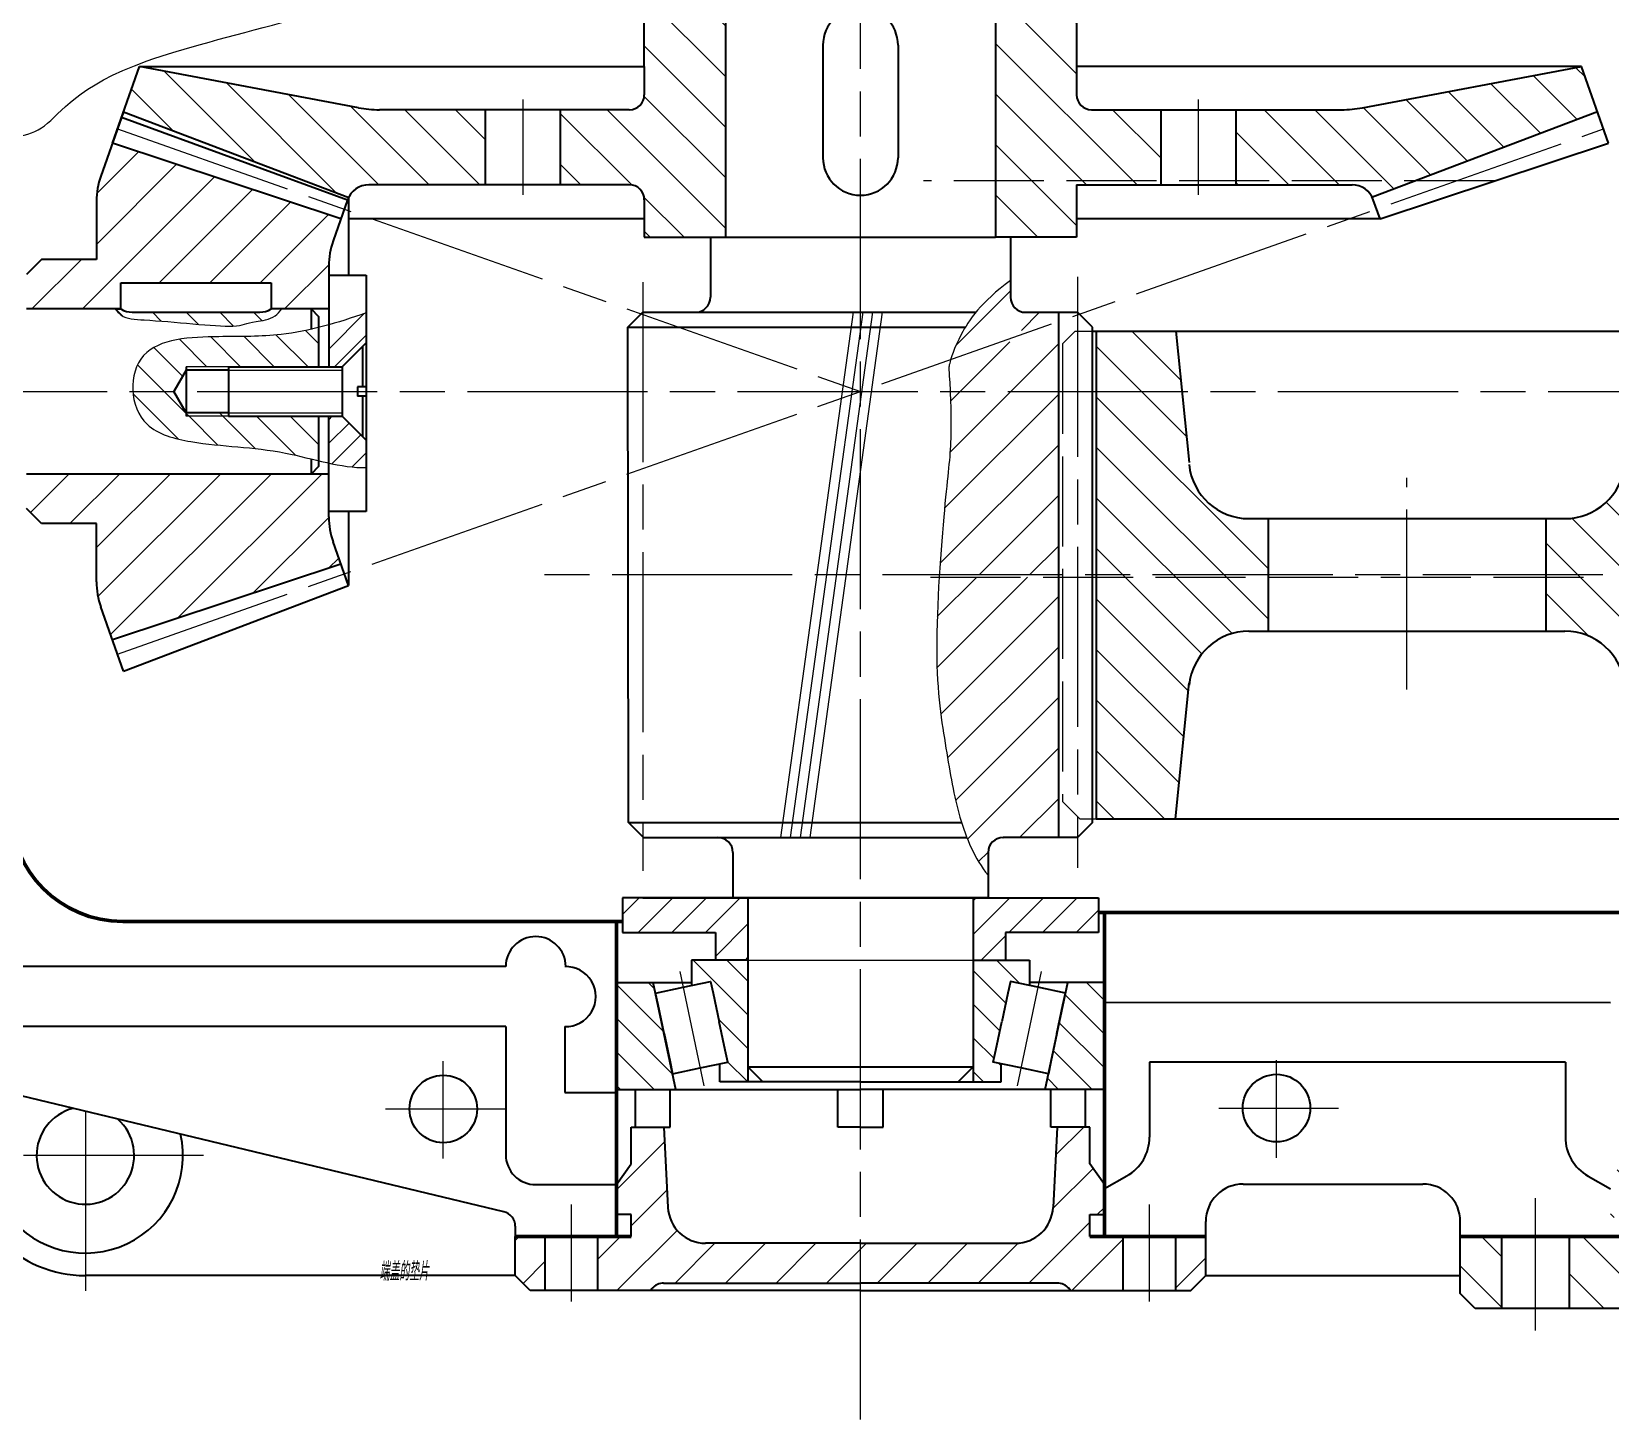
# Model space of a CAD drawing. Extents: x -500 to 7960, y -6170 to 1582.
# Drawn here: x 4593.1 to 4803.4, y 1137.1 to 1322.1 of the extents above; entities that cross this region are included whole.
import ezdxf

# ---------------------------------------------------------------- set-up
doc = ezdxf.new("R2010")
doc.units = 0
doc.linetypes.add('ACAD_ISO02W100', pattern=[15, 12, -3])
doc.linetypes.add('ACAD_ISO08W100', pattern=[36, 24, -3, 6, -3])
for name, color, linetype, lineweight in [('zhongxin', 1, 'ACAD_ISO08W100', 9), ('加粗实线受力图', 7, 'CONTINUOUS', 50), ('垫片', 7, 'CONTINUOUS', 50), ('标注', 5, 'CONTINUOUS', 9), ('粗实线', 7, 'CONTINUOUS', 25), ('细实线 波浪线', 3, 'CONTINUOUS', 9), ('细点画线', 1, 'ACAD_ISO08W100', 9), ('虚线', 2, 'ACAD_ISO02W100', 9)]:
    doc.layers.add(name, color=color, linetype=linetype, lineweight=lineweight)
doc.styles.get("Standard").update_dxf_attribs({"font": 'gbenor.shx', "width": 0.7, "oblique": 7, "height": 10, "bigfont": 'gbcbig.shx'})
pattern_1 = [(135, (2772.2984, 1101.0176), (-3.367596, -3.367596), [])]
pattern_2 = [(45, (2772.2984, 1101.0176), (-3.367596, 3.367596), [])]
pattern_3 = [(45, (2772.2984, 1101.0176), (-2.245064, 2.245064), [])]
pattern_4 = [(135, (2772.2984, 1101.0176), (-2.245064, -2.245064), [])]
pattern_5 = [(135, (2772.2984, 1104.681), (-2.245064, -2.245064), [])]

# ---------------------------------------------------------------- blocks, each defined once
blk = doc.blocks.new('*U190')
at = {"layer": '细实线 波浪线'}
blk.add_line((4.83, 35), (-4.83, -35), dxfattribs=at)
blk = doc.blocks.new('*U191')
at = {"layer": '细实线 波浪线', "color": 0, "linetype": 'ByBlock', "lineweight": -2, "transparency": 16777216}
for p in [(0, 0), (1.3, 0), (2.6, 0), (3.9, 0)]:
    blk.add_blockref('*U190', p, dxfattribs=at)

msp = doc.modelspace()

# ---------------------------------------------------------------- hatches: boundary and pattern name
at = {"layer": '细实线 波浪线'}
h = msp.add_hatch(dxfattribs=at)
h.set_pattern_fill('ANSI31', color=256, scale=1.5, angle=90)
h.set_pattern_definition(pattern_1)
h.paths.add_polyline_path([(4672.522, 1307.969), (4672.522, 1320.219), (4668.204, 1321.376), (4668.204, 1309.126)], flags=24)
edge = h.paths.add_edge_path()
edge.add_line((4663.496, 1311.713), (4663.496, 1301.713))
edge.add_line((4663.496, 1301.713), (4672.696, 1301.713))
edge.add_arc((4672.696, 1299.713), 2, 0, 90, ccw=False)
edge.add_line((4674.696, 1299.713), (4674.696, 1295.509))
edge.add_line((4674.696, 1295.509), (4675.493, 1294.713))
edge.add_line((4675.493, 1294.713), (4685.496, 1294.713))
edge.add_line((4685.496, 1294.713), (4685.496, 1334.789))
edge.add_line((4685.496, 1334.789), (4674.696, 1334.789))
edge.add_line((4674.696, 1334.789), (4674.696, 1317.458))
edge.add_line((4674.696, 1317.458), (4674.696, 1313.713))
edge.add_arc((4672.696, 1313.713), 2, -90, 0, ccw=False)
edge.add_line((4672.696, 1311.713), (4663.496, 1311.713))
edge = h.paths.add_edge_path()
edge.add_line((4653.496, 1301.713), (4653.496, 1311.713))
edge.add_line((4653.496, 1311.713), (4639.396, 1311.713))
edge.add_arc((4639.396, 1326.713), 15, 259.3564, 270, ccw=False)
edge.add_line((4636.625, 1311.971), (4607.428, 1317.458))
edge.add_line((4607.428, 1317.458), (4605.295, 1311.424))
edge.add_line((4605.295, 1311.424), (4635.306, 1300.036))
edge.add_arc((4637.998, 1298.713), 3, 90, 153.82518, ccw=False)
edge.add_line((4637.998, 1301.713), (4653.496, 1301.713))
h = msp.add_hatch(dxfattribs=at)
h.set_pattern_fill('ANSI31', color=256, scale=1.5, angle=90)
h.set_pattern_definition(pattern_1)
edge = h.paths.add_edge_path()
edge.add_line((4753.496, 1311.713), (4753.496, 1302.219))
edge.add_line((4753.496, 1302.219), (4777.439, 1302.219))
edge.add_line((4777.439, 1302.219), (4801.698, 1311.424))
edge.add_line((4801.698, 1311.424), (4799.565, 1317.458))
edge.add_line((4799.565, 1317.458), (4770.368, 1311.971))
edge.add_arc((4767.597, 1326.713), 15, 270, 280.6436, ccw=False)
edge.add_line((4767.597, 1311.713), (4753.496, 1311.713))
edge = h.paths.add_edge_path()
edge.add_line((4743.496, 1302.219), (4743.496, 1311.713))
edge.add_line((4743.496, 1311.713), (4734.296, 1311.713))
edge.add_arc((4734.296, 1313.713), 2, 180, 270, ccw=False)
edge.add_line((4732.296, 1313.713), (4732.296, 1317.458))
edge.add_line((4732.296, 1317.458), (4732.296, 1334.789))
edge.add_line((4732.296, 1334.789), (4721.496, 1334.789))
edge.add_line((4721.496, 1334.789), (4721.496, 1302.219))
edge.add_line((4721.496, 1302.219), (4743.496, 1302.219))
h.paths.add_polyline_path([(4743.496, 1301.713), (4743.496, 1302.219), (4721.496, 1302.219), (4721.496, 1294.713), (4732.296, 1294.713), (4732.296, 1301.713)])
edge = h.paths.add_edge_path()
edge.add_line((4753.496, 1302.219), (4753.496, 1301.713))
edge.add_line((4753.496, 1301.713), (4768.994, 1301.713))
edge.add_arc((4768.994, 1298.713), 3, 26.17482, 90, ccw=False)
edge.add_line((4771.687, 1300.036), (4777.439, 1302.219))
edge.add_line((4777.439, 1302.219), (4753.496, 1302.219))
h = msp.add_hatch(dxfattribs=at)
h.set_pattern_fill('ANSI31', color=256, scale=1.5)
h.set_pattern_definition(pattern_2)
edge = h.paths.add_edge_path()
edge.add_line((4632.656, 1257.436), (4632.656, 1263.161))
edge.add_line((4632.656, 1263.161), (4594.894, 1263.161))
edge.add_line((4594.894, 1263.161), (4592.387, 1261.661))
edge.add_line((4592.387, 1261.661), (4592.387, 1258.561))
edge.add_line((4592.387, 1258.561), (4594.387, 1256.561))
edge.add_line((4594.387, 1256.561), (4601.695, 1256.561))
edge.add_line((4601.695, 1256.561), (4601.695, 1248.796))
edge.add_arc((4611.695, 1248.796), 10, 180, 199.47)
edge.add_line((4602.267, 1245.463), (4603.828, 1241.047))
edge.add_line((4603.828, 1241.047), (4634.268, 1251.16))
edge.add_line((4634.268, 1251.16), (4633.228, 1254.102))
edge.add_arc((4642.656, 1257.436), 10, 180, 199.47, ccw=False)
edge = h.paths.add_edge_path()
edge.add_line((4604.962, 1288.661), (4619.67, 1288.661))
edge.add_line((4619.67, 1288.661), (4619.67, 1302.012))
edge.add_line((4619.67, 1302.012), (4603.828, 1307.275))
edge.add_line((4603.828, 1307.275), (4602.267, 1302.859))
edge.add_arc((4611.695, 1299.526), 10, 160.53, 180)
edge.add_line((4601.695, 1299.526), (4601.695, 1291.761))
edge.add_line((4601.695, 1291.761), (4594.387, 1291.761))
edge.add_line((4594.387, 1291.761), (4592.387, 1289.761))
edge.add_line((4592.387, 1289.761), (4592.387, 1285.161))
edge.add_line((4592.387, 1285.161), (4604.962, 1285.161))
edge.add_line((4604.962, 1285.161), (4604.962, 1288.661))
edge = h.paths.add_edge_path()
edge.add_line((4619.67, 1288.661), (4624.962, 1288.661))
edge.add_line((4624.962, 1288.661), (4624.962, 1285.161))
edge.add_line((4624.962, 1285.161), (4632.656, 1285.161))
edge.add_line((4632.656, 1285.161), (4632.656, 1290.887))
edge.add_arc((4642.656, 1290.887), 10, 160.53, 180, ccw=False)
edge.add_line((4633.228, 1294.22), (4634.268, 1297.162))
edge.add_line((4634.268, 1297.162), (4619.67, 1302.012))
edge.add_line((4619.67, 1302.012), (4619.67, 1288.661))
h = msp.add_hatch(dxfattribs=at)
h.set_pattern_fill('ANSI31', color=256, scale=1.5)
h.set_pattern_definition(pattern_2)
edge = h.paths.add_edge_path()
edge.add_line((4729.913, 1282.938), (4715.442, 1278.13))
edge.add_spline(control_points=[(4715.442, 1278.13), (4715.418, 1278.046), (4715.208, 1277.266), (4715.279, 1277.424), (4715.417, 1274.769), (4715.444, 1274.161)], knot_values=[1.8927675, 1.8927675, 1.8927675, 1.8927675, 2, 3, 3.2525804, 3.2525804, 3.2525804, 3.2525804], degree=3, periodic=0)
edge.add_line((4715.444, 1274.161), (4729.913, 1274.161))
edge.add_line((4729.913, 1274.161), (4729.913, 1282.938))
edge = h.paths.add_edge_path()
edge.add_line((4723.496, 1286.713), (4723.496, 1288.955))
edge.add_spline(control_points=[(4723.496, 1288.955), (4721.357, 1287.395), (4719.905, 1285.98), (4718.865, 1284.713)], knot_values=[0, 0, 0, 0, 0.538044, 0.538044, 0.538044, 0.538044], degree=3, periodic=0)
edge.add_line((4718.865, 1284.713), (4725.496, 1284.713))
edge.add_arc((4725.496, 1286.713), 2, 180, 270, ccw=False)
edge = h.paths.add_edge_path()
edge.add_line((4729.913, 1284.185), (4729.913, 1284.713))
edge.add_line((4729.913, 1284.713), (4718.865, 1284.713))
edge.add_spline(control_points=[(4718.865, 1284.713), (4718.28, 1283.999), (4717.825, 1283.332), (4717.452, 1282.713)], knot_values=[0.538044, 0.538044, 0.538044, 0.538044, 0.8409474, 0.8409474, 0.8409474, 0.8409474], degree=3, periodic=0)
edge.add_spline(control_points=[(4717.452, 1282.713), (4717.257, 1282.387), (4716.357, 1280.765), (4715.871, 1279.496), (4715.634, 1278.767)], knot_values=[0.8409474, 0.8409474, 0.8409474, 0.8409474, 1, 1.6667554, 1.6667554, 1.6667554, 1.6667554], degree=3, periodic=0)
edge.add_line((4715.634, 1278.767), (4729.913, 1284.185))
edge = h.paths.add_edge_path()
edge.add_line((4729.913, 1249.415), (4713.982, 1249.415))
edge.add_spline(control_points=[(4713.982, 1249.415), (4713.975, 1249.286), (4713.967, 1249.158), (4713.959, 1249.029)], knot_values=[5.4993433, 5.4993433, 5.4993433, 5.4993433, 5.5188131, 5.5188131, 5.5188131, 5.5188131], degree=3, periodic=0)
edge.add_spline(control_points=[(4713.959, 1249.029), (4713.928, 1248.5), (4713.898, 1247.969), (4713.87, 1247.438)], knot_values=[5.5188131, 5.5188131, 5.5188131, 5.5188131, 5.5985388, 5.5985388, 5.5985388, 5.5985388], degree=3, periodic=0)
edge.add_spline(control_points=[(4713.87, 1247.438), (4713.855, 1247.143), (4713.84, 1246.848), (4713.826, 1246.553)], knot_values=[5.5985388, 5.5985388, 5.5985388, 5.5985388, 5.6429006, 5.6429006, 5.6429006, 5.6429006], degree=3, periodic=0)
edge.add_spline(control_points=[(4713.826, 1246.553), (4713.822, 1246.474), (4713.818, 1246.396), (4713.814, 1246.318)], knot_values=[5.6429006, 5.6429006, 5.6429006, 5.6429006, 5.6546716, 5.6546716, 5.6546716, 5.6546716], degree=3, periodic=0)
edge.add_spline(control_points=[(4713.814, 1246.318), (4713.782, 1245.628), (4713.754, 1244.941), (4713.73, 1244.263)], knot_values=[5.6546716, 5.6546716, 5.6546716, 5.6546716, 5.758551, 5.758551, 5.758551, 5.758551], degree=3, periodic=0)
edge.add_spline(control_points=[(4713.73, 1244.263), (4713.709, 1243.663), (4713.691, 1243.07), (4713.678, 1242.488)], knot_values=[5.758551, 5.758551, 5.758551, 5.758551, 5.850464, 5.850464, 5.850464, 5.850464], degree=3, periodic=0)
edge.add_spline(control_points=[(4713.678, 1242.488), (4713.668, 1242.036), (4713.661, 1241.591), (4713.656, 1241.155)], knot_values=[5.850464, 5.850464, 5.850464, 5.850464, 5.9216896, 5.9216896, 5.9216896, 5.9216896], degree=3, periodic=0)
edge.add_spline(control_points=[(4713.656, 1241.155), (4713.651, 1240.68), (4713.649, 1240.216), (4713.651, 1239.764)], knot_values=[5.9216896, 5.9216896, 5.9216896, 5.9216896, 5.9989756, 5.9989756, 5.9989756, 5.9989756], degree=3, periodic=0)
edge.add_spline(control_points=[(4713.651, 1239.764), (4713.651, 1239.758), (4713.655, 1238.802), (4713.675, 1237.899), (4713.709, 1237.049)], knot_values=[5.9989756, 5.9989756, 5.9989756, 5.9989756, 6, 6.1622799, 6.1622799, 6.1622799, 6.1622799], degree=3, periodic=0)
edge.add_spline(control_points=[(4713.709, 1237.049), (4713.714, 1236.923), (4713.719, 1236.799), (4713.725, 1236.675)], knot_values=[6.1622799, 6.1622799, 6.1622799, 6.1622799, 6.1862126, 6.1862126, 6.1862126, 6.1862126], degree=3, periodic=0)
edge.add_spline(control_points=[(4713.725, 1236.675), (4713.725, 1236.668), (4713.725, 1236.662), (4713.725, 1236.655)], knot_values=[6.1862126, 6.1862126, 6.1862126, 6.1862126, 6.1875006, 6.1875006, 6.1875006, 6.1875006], degree=3, periodic=0)
edge.add_spline(control_points=[(4713.725, 1236.655), (4713.743, 1236.274), (4713.762, 1235.902), (4713.785, 1235.539)], knot_values=[6.1875006, 6.1875006, 6.1875006, 6.1875006, 6.2614328, 6.2614328, 6.2614328, 6.2614328], degree=3, periodic=0)
edge.add_spline(control_points=[(4713.785, 1235.539), (4713.849, 1234.48), (4713.934, 1233.494), (4714.033, 1232.568)], knot_values=[6.2614328, 6.2614328, 6.2614328, 6.2614328, 6.4770786, 6.4770786, 6.4770786, 6.4770786], degree=3, periodic=0)
edge.add_spline(control_points=[(4714.033, 1232.568), (4714.051, 1232.399), (4714.069, 1232.232), (4714.088, 1232.066)], knot_values=[6.4770786, 6.4770786, 6.4770786, 6.4770786, 6.5163899, 6.5163899, 6.5163899, 6.5163899], degree=3, periodic=0)
edge.add_spline(control_points=[(4714.088, 1232.066), (4714.099, 1231.968), (4714.11, 1231.869), (4714.122, 1231.772)], knot_values=[6.5163899, 6.5163899, 6.5163899, 6.5163899, 6.5399035, 6.5399035, 6.5399035, 6.5399035], degree=3, periodic=0)
edge.add_spline(control_points=[(4714.122, 1231.772), (4714.143, 1231.592), (4714.165, 1231.414), (4714.187, 1231.238)], knot_values=[6.5399035, 6.5399035, 6.5399035, 6.5399035, 6.5833781, 6.5833781, 6.5833781, 6.5833781], degree=3, periodic=0)
edge.add_spline(control_points=[(4714.187, 1231.238), (4714.201, 1231.127), (4714.215, 1231.016), (4714.229, 1230.907)], knot_values=[6.5833781, 6.5833781, 6.5833781, 6.5833781, 6.6108021, 6.6108021, 6.6108021, 6.6108021], degree=3, periodic=0)
edge.add_spline(control_points=[(4714.229, 1230.907), (4714.301, 1230.351), (4714.377, 1229.816), (4714.455, 1229.297)], knot_values=[6.6108021, 6.6108021, 6.6108021, 6.6108021, 6.7500002, 6.7500002, 6.7500002, 6.7500002], degree=3, periodic=0)
edge.add_spline(control_points=[(4714.455, 1229.297), (4714.472, 1229.186), (4714.489, 1229.076), (4714.505, 1228.967)], knot_values=[6.7500002, 6.7500002, 6.7500002, 6.7500002, 6.7797267, 6.7797267, 6.7797267, 6.7797267], degree=3, periodic=0)
edge.add_spline(control_points=[(4714.505, 1228.967), (4714.533, 1228.784), (4714.561, 1228.604), (4714.59, 1228.425)], knot_values=[6.7797267, 6.7797267, 6.7797267, 6.7797267, 6.8293109, 6.8293109, 6.8293109, 6.8293109], degree=3, periodic=0)
edge.add_spline(control_points=[(4714.59, 1228.425), (4714.642, 1228.096), (4714.694, 1227.773), (4714.746, 1227.454)], knot_values=[6.8293109, 6.8293109, 6.8293109, 6.8293109, 6.9205694, 6.9205694, 6.9205694, 6.9205694], degree=3, periodic=0)
edge.add_spline(control_points=[(4714.746, 1227.454), (4714.791, 1227.177), (4714.861, 1226.753), (4714.93, 1226.336), (4714.954, 1226.189)], knot_values=[6.9205694, 6.9205694, 6.9205694, 6.9205694, 7, 7.0435947, 7.0435947, 7.0435947, 7.0435947], degree=3, periodic=0)
edge.add_spline(control_points=[(4714.954, 1226.189), (4715.076, 1225.451), (4715.195, 1224.734), (4715.315, 1224.035)], knot_values=[7.0435947, 7.0435947, 7.0435947, 7.0435947, 7.2622137, 7.2622137, 7.2622137, 7.2622137], degree=3, periodic=0)
edge.add_spline(control_points=[(4715.315, 1224.035), (4715.371, 1223.705), (4715.428, 1223.379), (4715.486, 1223.056)], knot_values=[7.2622137, 7.2622137, 7.2622137, 7.2622137, 7.3653032, 7.3653032, 7.3653032, 7.3653032], degree=3, periodic=0)
edge.add_spline(control_points=[(4715.486, 1223.056), (4715.54, 1222.751), (4715.596, 1222.449), (4715.652, 1222.15)], knot_values=[7.3653032, 7.3653032, 7.3653032, 7.3653032, 7.4628094, 7.4628094, 7.4628094, 7.4628094], degree=3, periodic=0)
edge.add_spline(control_points=[(4715.652, 1222.15), (4715.667, 1222.071), (4715.682, 1221.993), (4715.697, 1221.914)], knot_values=[7.4628094, 7.4628094, 7.4628094, 7.4628094, 7.4884915, 7.4884915, 7.4884915, 7.4884915], degree=3, periodic=0)
edge.add_spline(control_points=[(4715.697, 1221.914), (4715.717, 1221.81), (4715.737, 1221.707), (4715.757, 1221.603)], knot_values=[7.4884915, 7.4884915, 7.4884915, 7.4884915, 7.5225509, 7.5225509, 7.5225509, 7.5225509], degree=3, periodic=0)
edge.add_spline(control_points=[(4715.757, 1221.603), (4715.841, 1221.174), (4715.927, 1220.75), (4716.018, 1220.332)], knot_values=[7.5225509, 7.5225509, 7.5225509, 7.5225509, 7.6640687, 7.6640687, 7.6640687, 7.6640687], degree=3, periodic=0)
edge.add_spline(control_points=[(4716.018, 1220.332), (4716.166, 1219.644), (4716.326, 1218.97), (4716.501, 1218.305)], knot_values=[7.6640687, 7.6640687, 7.6640687, 7.6640687, 7.8962542, 7.8962542, 7.8962542, 7.8962542], degree=3, periodic=0)
edge.add_spline(control_points=[(4716.501, 1218.305), (4716.515, 1218.252), (4716.528, 1218.2), (4716.542, 1218.148)], knot_values=[7.8962542, 7.8962542, 7.8962542, 7.8962542, 7.9144831, 7.9144831, 7.9144831, 7.9144831], degree=3, periodic=0)
edge.add_spline(control_points=[(4716.542, 1218.148), (4716.562, 1218.076), (4716.581, 1218.003), (4716.601, 1217.931)], knot_values=[7.9144831, 7.9144831, 7.9144831, 7.9144831, 7.9398629, 7.9398629, 7.9398629, 7.9398629], degree=3, periodic=0)
edge.add_spline(control_points=[(4716.601, 1217.931), (4716.648, 1217.759), (4716.731, 1217.464), (4716.818, 1217.171), (4716.855, 1217.048)], knot_values=[7.9398629, 7.9398629, 7.9398629, 7.9398629, 8, 8.0436412, 8.0436412, 8.0436412, 8.0436412], degree=3, periodic=0)
edge.add_spline(control_points=[(4716.855, 1217.048), (4716.888, 1216.936), (4716.923, 1216.824), (4716.958, 1216.713)], knot_values=[8.0436412, 8.0436412, 8.0436412, 8.0436412, 8.083296, 8.083296, 8.083296, 8.083296], degree=3, periodic=0)
edge.add_spline(control_points=[(4716.958, 1216.713), (4717.043, 1216.44), (4717.131, 1216.169), (4717.223, 1215.9)], knot_values=[8.083296, 8.083296, 8.083296, 8.083296, 8.1802868, 8.1802868, 8.1802868, 8.1802868], degree=3, periodic=0)
edge.add_spline(control_points=[(4717.223, 1215.9), (4717.225, 1215.896), (4717.226, 1215.893), (4717.227, 1215.889)], knot_values=[8.1802868, 8.1802868, 8.1802868, 8.1802868, 8.1816599, 8.1816599, 8.1816599, 8.1816599], degree=3, periodic=0)
edge.add_spline(control_points=[(4717.227, 1215.889), (4717.279, 1215.738), (4717.332, 1215.587), (4717.386, 1215.437)], knot_values=[8.1816599, 8.1816599, 8.1816599, 8.1816599, 8.236126, 8.236126, 8.236126, 8.236126], degree=3, periodic=0)
edge.add_spline(control_points=[(4717.386, 1215.437), (4717.402, 1215.393), (4717.419, 1215.348), (4717.435, 1215.303)], knot_values=[8.236126, 8.236126, 8.236126, 8.236126, 8.2524237, 8.2524237, 8.2524237, 8.2524237], degree=3, periodic=0)
edge.add_spline(control_points=[(4717.435, 1215.303), (4717.498, 1215.131), (4717.563, 1214.961), (4717.629, 1214.791)], knot_values=[8.2524237, 8.2524237, 8.2524237, 8.2524237, 8.3150452, 8.3150452, 8.3150452, 8.3150452], degree=3, periodic=0)
edge.add_spline(control_points=[(4717.629, 1214.791), (4717.64, 1214.765), (4717.65, 1214.739), (4717.66, 1214.713)], knot_values=[8.3150452, 8.3150452, 8.3150452, 8.3150452, 8.3246739, 8.3246739, 8.3246739, 8.3246739], degree=3, periodic=0)
edge.add_line((4717.66, 1214.713), (4722.496, 1214.713))
edge.add_line((4722.496, 1214.713), (4729.913, 1214.713))
edge.add_line((4729.913, 1214.713), (4729.913, 1249.415))
edge = h.paths.add_edge_path()
edge.add_line((4729.913, 1274.161), (4715.444, 1274.161))
edge.add_spline(control_points=[(4715.444, 1274.161), (4715.522, 1272.361), (4715.673, 1266.659), (4714.973, 1262.302), (4714.2, 1252.907), (4714.001, 1249.713)], knot_values=[3.2525804, 3.2525804, 3.2525804, 3.2525804, 4, 5, 5.4843366, 5.4843366, 5.4843366, 5.4843366], degree=3, periodic=0)
edge.add_line((4714.001, 1249.713), (4729.913, 1249.713))
edge.add_line((4729.913, 1249.713), (4729.913, 1274.161))
h = msp.add_hatch(dxfattribs=at)
h.set_pattern_fill('ANSI31', color=256, angle=90)
h.set_pattern_definition(pattern_4)
edge = h.paths.add_edge_path()
edge.add_spline(control_points=[(4604.176, 1285.161), (4604.424, 1284.867), (4605.325, 1283.798), (4610.152, 1283.705), (4620.974, 1282.359), (4621.654, 1283.457), (4625.21, 1283.733), (4626.121, 1284.81), (4626.387, 1285.161)], knot_values=[0, 0, 0, 0, 1.1237018, 4.0925835, 13.3088276, 19.0266261, 21.9335911, 23.218637, 23.218637, 23.218637, 23.218637], degree=3, periodic=0)
edge.add_line((4626.387, 1285.161), (4624.962, 1285.161))
edge.add_arc((4623.46, 1287.548), 2.82, 270, 302.18026, ccw=False)
edge.add_line((4623.46, 1284.728), (4606.465, 1284.728))
edge.add_arc((4606.465, 1287.548), 2.82, 237.81974, 270, ccw=False)
edge.add_line((4604.962, 1285.161), (4604.176, 1285.161))
h = msp.add_hatch(dxfattribs=at)
h.set_pattern_fill('ANSI31', color=256, scale=0.7)
h.set_pattern_definition([(45, (2772.2984, 1101.0176), (-1.5715448, 1.5715448), [])])
h.paths.add_polyline_path([(4632.656, 1264.615), (4633.235, 1264.494), (4633.811, 1264.383), (4634.382, 1264.284), (4634.947, 1264.197), (4635.506, 1264.126), (4636.057, 1264.072), (4636.6, 1264.037), (4637.133, 1264.023), (4637.656, 1264.031), (4637.656, 1267.661), (4634.456, 1270.861), (4632.656, 1270.861)])
h.paths.add_polyline_path([(4637.656, 1284.646), (4636.821, 1284.354), (4635.986, 1284.072), (4635.152, 1283.803), (4634.319, 1283.549), (4633.487, 1283.312), (4632.656, 1283.096), (4632.656, 1277.461), (4634.456, 1277.461), (4637.656, 1280.661)])
h = msp.add_hatch(dxfattribs=at)
h.set_pattern_fill('ANSI31', color=256, angle=90)
h.set_pattern_definition(pattern_4)
edge = h.paths.add_edge_path()
edge.add_spline(control_points=[(4631.289, 1282.682), (4630.956, 1282.599), (4630.622, 1282.519), (4630.289, 1282.444)], knot_values=[9.1924741, 9.1924741, 9.1924741, 9.1924741, 10.2217743, 10.2217743, 10.2217743, 10.2217743], degree=3, periodic=0)
edge.add_spline(control_points=[(4630.289, 1282.444), (4628.95, 1282.14), (4625.434, 1281.515), (4621.983, 1281.491), (4619.67, 1281.477)], knot_values=[10.2217743, 10.2217743, 10.2217743, 10.2217743, 14.3626989, 21.1465356, 21.1465356, 21.1465356, 21.1465356], degree=3, periodic=0)
edge.add_line((4619.67, 1281.477), (4619.67, 1277.461))
edge.add_line((4619.67, 1277.461), (4631.289, 1277.461))
edge.add_line((4631.289, 1277.461), (4631.289, 1282.682))
h.paths.add_polyline_path([(4619.308, 1271.311), (4613.656, 1271.311), (4613.656, 1270.861), (4619.308, 1270.861)])
edge = h.paths.add_edge_path()
edge.add_line((4613.656, 1277.011), (4613.656, 1277.461))
edge.add_line((4613.656, 1277.461), (4619.308, 1277.461))
edge.add_line((4619.308, 1277.461), (4619.67, 1277.461))
edge.add_line((4619.67, 1277.461), (4619.67, 1281.477))
edge.add_spline(control_points=[(4619.67, 1281.477), (4619.12, 1281.474), (4614.931, 1281.448), (4607.829, 1281.16), (4606.421, 1275.935), (4606.543, 1274.161)], knot_values=[21.1465356, 21.1465356, 21.1465356, 21.1465356, 22.758309, 33.2166699, 38.7206901, 38.7206901, 38.7206901, 38.7206901], degree=3, periodic=0)
edge.add_line((4606.543, 1274.161), (4612.011, 1274.161))
edge.add_line((4612.011, 1274.161), (4613.656, 1277.011))
h = msp.add_hatch(dxfattribs=at)
h.set_pattern_fill('ANSI31', color=256, scale=1.5, angle=-90)
h.set_pattern_definition([(315, (2772.2984, 1101.0176), (3.367596, 3.367596), [])])
h.paths.add_polyline_path([(4959.717, 1235.009), (4961.496, 1217.213), (4972.08, 1217.213), (4972.08, 1282.213), (4961.496, 1282.213), (4959.717, 1264.417, -0.3853136), (4951.757, 1257.213), (4949.196, 1257.213), (4949.196, 1242.213), (4951.757, 1242.213, -0.3853136)])
h.paths.add_polyline_path([(4882.58, 1219.213), (4884.58, 1217.213), (4899.896, 1217.213), (4901.676, 1235.009, -0.3853136), (4909.636, 1242.213), (4912.196, 1242.213), (4912.196, 1257.213), (4909.636, 1257.213, -0.3853136), (4901.676, 1264.417), (4899.896, 1282.213), (4884.58, 1282.213), (4882.58, 1280.213)])
h.paths.add_polyline_path([(4797.357, 1257.213), (4794.796, 1257.213), (4794.796, 1242.213), (4797.357, 1242.213, -0.3853136), (4805.317, 1235.009), (4807.096, 1217.213), (4822.58, 1217.213), (4824.58, 1219.213), (4824.58, 1280.213), (4822.58, 1282.213), (4807.096, 1282.213), (4805.317, 1264.417, -0.3853136)])
h.paths.add_polyline_path([(4755.236, 1242.213), (4757.796, 1242.213), (4757.796, 1257.213), (4755.236, 1257.213, -0.3853136), (4747.276, 1264.417), (4745.496, 1282.213), (4734.913, 1282.213), (4734.913, 1217.213), (4745.496, 1217.213), (4747.276, 1235.009, -0.3853136)])
h = msp.add_hatch(dxfattribs=at)
h.set_pattern_fill('ANSI31', color=256, angle=90)
h.set_pattern_definition(pattern_4)
edge = h.paths.add_edge_path()
edge.add_line((4612.011, 1274.161), (4606.543, 1274.161))
edge.add_spline(control_points=[(4606.543, 1274.161), (4606.656, 1272.516), (4608.079, 1268.882), (4616.682, 1266.699), (4623.345, 1266.875), (4629.145, 1265.445), (4630.289, 1265.166)], knot_values=[38.7206901, 38.7206901, 38.7206901, 38.7206901, 43.8252685, 50.165375, 62.8701565, 65.9708952, 65.9708952, 65.9708952, 65.9708952], degree=3, periodic=0)
edge.add_spline(control_points=[(4630.289, 1265.166), (4630.622, 1265.085), (4630.956, 1265.005), (4631.289, 1264.926)], knot_values=[65.9708952, 65.9708952, 65.9708952, 65.9708952, 66.8726771, 66.8726771, 66.8726771, 66.8726771], degree=3, periodic=0)
edge.add_line((4631.289, 1264.926), (4631.289, 1270.861))
edge.add_line((4631.289, 1270.861), (4619.308, 1270.861))
edge.add_line((4619.308, 1270.861), (4613.656, 1270.861))
edge.add_line((4613.656, 1270.861), (4613.656, 1271.311))
edge.add_line((4613.656, 1271.311), (4612.011, 1274.161))
h = msp.add_hatch(dxfattribs=at)
h.set_pattern_fill('ANSI31', color=256)
h.set_pattern_definition(pattern_3)
edge = h.paths.add_edge_path()
edge.add_line((4722.496, 1214.713), (4717.66, 1214.713))
edge.add_spline(control_points=[(4717.66, 1214.713), (4718.382, 1212.884), (4719.298, 1211.173), (4720.496, 1209.695)], knot_values=[8.3246739, 8.3246739, 8.3246739, 8.3246739, 9, 9, 9, 9], degree=3, periodic=0)
edge.add_line((4720.496, 1209.695), (4720.496, 1212.713))
edge.add_arc((4722.496, 1212.713), 2, 90, 180, ccw=False)
h = msp.add_hatch(dxfattribs=at)
h.set_pattern_fill('ANSI31', color=256)
h.set_pattern_definition(pattern_3)
h.paths.add_polyline_path([(4684.158, 1198.376), (4688.496, 1198.376), (4688.496, 1206.677), (4671.78, 1206.677), (4671.78, 1202.039), (4684.158, 1202.039)])
h.paths.add_polyline_path([(4718.496, 1198.376), (4722.835, 1198.376), (4722.835, 1202.039), (4735.213, 1202.039), (4735.213, 1206.677), (4718.496, 1206.677)])
h = msp.add_hatch(dxfattribs=at)
h.set_pattern_fill('ANSI31', color=256, angle=90)
h.set_pattern_definition(pattern_5)
h.paths.add_polyline_path([(4675.893, 1195.376), (4670.996, 1195.376), (4670.996, 1181.126), (4678.91, 1181.126)])
h.paths.add_polyline_path([(4688.496, 1198.376), (4680.996, 1198.376), (4680.996, 1194.998), (4683.526, 1195.533), (4683.654, 1194.926), (4688.496, 1194.926)])
h.paths.add_polyline_path([(4688.496, 1194.926), (4683.654, 1194.926), (4683.86, 1193.957), (4684.665, 1190.153), (4685.471, 1186.349), (4685.805, 1184.772), (4684.746, 1184.548), (4684.746, 1182.126), (4688.496, 1182.126)])
h.paths.add_polyline_path([(4725.996, 1198.376), (4718.496, 1198.376), (4718.496, 1194.926), (4723.339, 1194.926), (4723.467, 1195.533), (4725.996, 1194.998)])
h.paths.add_polyline_path([(4723.133, 1193.957), (4723.339, 1194.926), (4718.496, 1194.926), (4718.496, 1184.126), (4718.496, 1182.126), (4722.246, 1182.126), (4722.246, 1184.548), (4721.188, 1184.772), (4721.522, 1186.349), (4722.328, 1190.153)])
h.paths.add_polyline_path([(4735.996, 1194.926), (4731.005, 1194.926), (4728.083, 1181.126), (4735.996, 1181.126)])
h = msp.add_hatch(dxfattribs=at)
h.set_pattern_fill('ANSI31', color=256, angle=90)
h.set_pattern_definition(pattern_5)
h.paths.add_polyline_path([(4735.996, 1195.376), (4731.1, 1195.376), (4731.005, 1194.926), (4735.996, 1194.926)])
h = msp.add_hatch(dxfattribs=at)
h.set_pattern_fill('ANSI31', color=256, scale=1.5)
h.set_pattern_definition(pattern_2)
edge = h.paths.add_edge_path()
edge.add_line((4677.305, 1176.126), (4672.932, 1176.126))
edge.add_line((4672.932, 1176.126), (4672.932, 1171.225))
edge.add_line((4672.932, 1171.225), (4670.996, 1168.446))
edge.add_line((4670.996, 1168.446), (4670.996, 1164.446))
edge.add_line((4670.996, 1164.446), (4672.932, 1164.446))
edge.add_line((4672.932, 1164.446), (4672.932, 1161.525))
edge.add_line((4672.932, 1161.525), (4679.988, 1161.525))
edge.add_arc((4682.836, 1165.634), 5, 182.86241, 235.27822, ccw=False)
edge.add_line((4677.842, 1165.384), (4677.305, 1176.126))
edge = h.paths.add_edge_path()
edge.add_line((4735.996, 1168.446), (4734.061, 1171.225))
edge.add_line((4734.061, 1171.225), (4734.061, 1176.126))
edge.add_line((4734.061, 1176.126), (4729.688, 1176.126))
edge.add_line((4729.688, 1176.126), (4729.151, 1165.384))
edge.add_arc((4724.157, 1165.634), 5, 304.72178, 357.13759, ccw=False)
edge.add_line((4727.005, 1161.525), (4734.061, 1161.525))
edge.add_line((4734.061, 1161.525), (4734.061, 1164.446))
edge.add_line((4734.061, 1164.446), (4735.996, 1164.446))
edge.add_line((4735.996, 1164.446), (4735.996, 1168.446))
edge = h.paths.add_edge_path()
edge.add_line((4738.496, 1161.525), (4727.005, 1161.525))
edge.add_arc((4724.157, 1165.634), 5, 270, 304.72178, ccw=False)
edge.add_line((4724.157, 1160.634), (4703.496, 1160.634))
edge.add_line((4703.496, 1160.634), (4703.496, 1155.325))
edge.add_line((4703.496, 1155.325), (4729.72, 1155.325))
edge.add_arc((4729.72, 1153.325), 2, 40.58989, 90, ccw=False)
edge.add_line((4731.238, 1154.626), (4731.496, 1154.325))
edge.add_line((4731.496, 1154.325), (4738.496, 1154.325))
edge.add_line((4738.496, 1154.325), (4738.496, 1161.525))
h.paths.add_polyline_path([(4749.496, 1161.525), (4745.496, 1161.525), (4745.496, 1154.325), (4747.496, 1154.325), (4749.496, 1156.325)])
edge = h.paths.add_edge_path()
edge.add_line((4703.496, 1160.634), (4682.836, 1160.634))
edge.add_arc((4682.836, 1165.634), 5, 235.27822, 270, ccw=False)
edge.add_line((4679.988, 1161.525), (4668.496, 1161.525))
edge.add_line((4668.496, 1161.525), (4668.496, 1154.325))
edge.add_line((4668.496, 1154.325), (4675.496, 1154.325))
edge.add_line((4675.496, 1154.325), (4675.755, 1154.626))
edge.add_arc((4677.273, 1153.325), 2, 90, 139.41011, ccw=False)
edge.add_line((4677.273, 1155.325), (4703.496, 1155.325))
edge.add_line((4703.496, 1155.325), (4703.496, 1160.634))
h.paths.add_polyline_path([(4661.496, 1161.525), (4657.496, 1161.525), (4657.496, 1156.325), (4659.496, 1154.325), (4661.496, 1154.325)])
h = msp.add_hatch(dxfattribs=at)
h.set_pattern_fill('ANSI31', color=256, scale=1.5, angle=90)
h.set_pattern_definition(pattern_1)
h.paths.add_polyline_path([(4853.413, 1165.064), (4814.764, 1165.064, -0.3996556), (4809.771, 1169.815), (4809.713, 1170.963), (4804.292, 1170.963), (4804.292, 1169.23, -0.035712), (4803.93, 1167.557), (4803.413, 1165.792), (4803.413, 1164.06), (4804.911, 1164.06), (4804.911, 1161.525), (4853.413, 1161.525)])
h.paths.add_polyline_path([(4901.915, 1164.06), (4903.413, 1164.06), (4903.392, 1165.865), (4902.896, 1167.557, -0.0338881), (4902.547, 1169.144), (4902.547, 1170.963), (4897.113, 1170.963), (4897.056, 1169.815, -0.3996556), (4892.062, 1165.064), (4853.413, 1165.064), (4853.413, 1161.525), (4901.915, 1161.525)])
h.paths.add_polyline_path([(4853.413, 1161.525), (4804.911, 1161.525), (4797.913, 1161.525), (4797.913, 1151.925), (4805.413, 1151.925), (4807.165, 1153.719, -0.2020351), (4810.027, 1154.925), (4853.413, 1154.925)])
h.paths.add_polyline_path([(4788.913, 1161.525), (4783.413, 1161.525), (4783.413, 1153.925), (4785.413, 1151.925), (4788.913, 1151.925)])
h.paths.add_polyline_path([(4908.913, 1161.525), (4853.413, 1161.525), (4853.413, 1154.925), (4896.799, 1154.925, -0.2020351), (4899.661, 1153.719), (4901.413, 1151.925), (4908.913, 1151.925)])
h.paths.add_polyline_path([(4923.413, 1161.525), (4917.913, 1161.525), (4917.913, 1151.925), (4921.413, 1151.925), (4923.413, 1153.925)])

# ---------------------------------------------------------------- linework, layer by layer
at = {"layer": 'zhongxin'}
for p, q in [((4703.496, 1137.149), (4703.496, 1453.844)), ((4658.496, 1313.071), (4658.496, 1300.362)), ((4748.496, 1313.071), (4748.496, 1300.362)), ((4604.495, 1239.161), (4802.498, 1309.161)), ((4604.495, 1309.161), (4703.496, 1274.161)), ((4604.495, 1239.161), (4802.498, 1309.161)), ((4604.495, 1239.161), (4802.498, 1309.161)), ((4674.496, 1288.747), (4674.496, 1210.263)), ((4732.413, 1289.441), (4732.413, 1210.671)), ((4327.116, 1274.161), (5106.339, 1274.161)), ((4776.296, 1234.425), (4776.296, 1262.67)), ((4982.414, 1249.713), (4661.357, 1249.713)), ((4647.913, 1171.924), (4647.913, 1184.913)), ((4758.928, 1172.038), (4758.928, 1185.027)), ((4600.228, 1178.227), (4600.228, 1154.287)), ((4640.229, 1178.533), (4656.181, 1178.533)), ((4751.244, 1178.647), (4767.196, 1178.647)), ((4615.969, 1172.325), (4581.917, 1172.325)), ((4664.996, 1152.854), (4664.996, 1165.794)), ((4741.996, 1152.854), (4741.996, 1165.794)), ((4793.413, 1148.993), (4793.413, 1166.661))]:
    msp.add_line(p, q, dxfattribs=at)
at = {"layer": '加粗实线受力图'}
for p, q in [((4671.78, 1203.525), (4605.207, 1203.525)), ((4670.996, 1168.446), (4670.996, 1203.525)), ((4735.213, 1204.713), (4807.537, 1204.713)), ((4735.996, 1168.446), (4735.996, 1204.713)), ((4670.996, 1161.525), (4670.996, 1168.446)), ((4735.996, 1161.525), (4735.996, 1168.446)), ((4783.413, 1161.525), (4804.911, 1161.525))]:
    msp.add_line(p, q, dxfattribs=at)
msp.add_arc((4605.207, 1218.525), 15, 180, 270, dxfattribs=at)
at = {"layer": '垫片'}
for p, q in [((4657.496, 1161.525), (4672.932, 1161.525)), ((4734.061, 1161.525), (4749.496, 1161.525)), ((4783.413, 1161.525), (4804.911, 1161.525))]:
    msp.add_line(p, q, dxfattribs=at)
at = {"layer": '粗实线'}
for p, q in [((4674.696, 1317.458), (4674.696, 1334.789)), ((4685.496, 1334.789), (4685.496, 1294.713)), ((4721.496, 1334.789), (4721.496, 1294.713)), ((4732.296, 1334.789), (4732.296, 1313.713)), ((4698.496, 1320.318), (4698.496, 1305.318)), ((4708.496, 1320.318), (4708.496, 1305.318)), ((4603.828, 1307.275), (4607.428, 1317.458)), ((4636.625, 1311.971), (4607.428, 1317.458)), ((4607.428, 1317.458), (4674.696, 1317.458)), ((4674.696, 1317.458), (4674.696, 1313.713)), ((4799.565, 1317.458), (4732.296, 1317.458)), ((4732.296, 1317.458), (4732.296, 1313.713)), ((4770.368, 1311.971), (4799.565, 1317.458)), ((4803.165, 1307.275), (4799.565, 1317.458)), ((4605.295, 1311.424), (4602.267, 1302.859)), ((4605.051, 1310.735), (4635.17, 1299.713)), ((4605.295, 1311.424), (4635.306, 1300.036)), ((4672.696, 1311.713), (4639.396, 1311.713)), ((4653.496, 1311.713), (4653.496, 1301.713)), ((4663.496, 1311.713), (4663.496, 1301.713)), ((4734.296, 1311.713), (4767.597, 1311.713)), ((4743.496, 1311.713), (4743.496, 1301.713)), ((4753.496, 1311.713), (4753.496, 1301.713)), ((4801.698, 1311.424), (4771.706, 1300.043)), ((4801.698, 1311.424), (4771.706, 1300.043)), ((4634.268, 1297.162), (4603.828, 1307.275)), ((4772.725, 1297.162), (4803.165, 1307.275)), ((4803.092, 1307.251), (4803.165, 1307.275)), ((4672.696, 1301.713), (4637.998, 1301.713)), ((4732.296, 1301.713), (4768.994, 1301.713)), ((4732.296, 1301.713), (4732.296, 1294.713)), ((4601.695, 1299.526), (4601.695, 1291.761)), ((4635.17, 1299.713), (4633.228, 1294.22)), ((4635.287, 1299.996), (4635.287, 1289.661)), ((4674.696, 1299.713), (4674.696, 1294.713)), ((4772.725, 1297.162), (4771.823, 1299.713)), ((4674.696, 1297.162), (4635.287, 1297.162)), ((4772.725, 1297.162), (4732.296, 1297.162)), ((4674.696, 1294.713), (4685.496, 1294.713)), ((4683.496, 1294.713), (4683.496, 1286.713)), ((4685.496, 1294.713), (4721.496, 1294.713)), ((4732.296, 1294.713), (4721.496, 1294.713)), ((4723.496, 1294.713), (4723.496, 1286.713)), ((4594.387, 1291.761), (4592.387, 1289.761)), ((4601.695, 1291.761), (4594.387, 1291.761)), ((4632.656, 1290.887), (4632.656, 1277.461)), ((4632.656, 1289.661), (4632.656, 1277.461)), ((4632.656, 1289.661), (4637.656, 1289.661)), ((4637.656, 1289.661), (4637.656, 1258.161)), ((4604.962, 1285.161), (4604.962, 1288.661)), ((4604.962, 1288.661), (4613.809, 1288.661)), ((4611.687, 1288.661), (4624.962, 1288.661)), ((4624.962, 1288.661), (4624.962, 1285.161)), ((4604.962, 1285.161), (4592.387, 1285.161)), ((4604.176, 1285.161), (4604.962, 1285.161)), ((4606.465, 1284.728), (4623.46, 1284.728)), ((4632.656, 1285.161), (4624.962, 1285.161)), ((4630.289, 1285.161), (4631.289, 1284.161)), ((4630.289, 1285.161), (4630.289, 1282.444)), ((4631.289, 1284.161), (4631.289, 1277.461)), ((4672.499, 1282.713), (4674.496, 1284.713)), ((4674.496, 1284.713), (4718.865, 1284.713)), ((4725.104, 1284.713), (4732.41, 1284.713)), ((4729.913, 1214.713), (4729.913, 1284.713)), ((4734.41, 1282.713), (4732.41, 1284.713)), ((4672.58, 1216.713), (4672.499, 1282.713)), ((4672.499, 1282.713), (4717.452, 1282.713)), ((4734.41, 1216.713), (4734.41, 1282.713)), ((4734.41, 1282.213), (4822.58, 1282.213)), ((4734.913, 1282.213), (4734.913, 1217.213)), ((4745.526, 1282.213), (4747.276, 1264.714)), ((4637.656, 1280.661), (4634.456, 1277.461)), ((4637.156, 1280.161), (4637.156, 1274.772)), ((4613.656, 1277.011), (4612.011, 1274.161)), ((4613.656, 1277.461), (4613.656, 1270.861)), ((4619.308, 1277.011), (4613.656, 1277.011)), ((4619.308, 1277.461), (4634.456, 1277.461)), ((4619.308, 1277.461), (4619.308, 1270.861)), ((4634.456, 1277.461), (4634.456, 1270.861)), ((4637.656, 1274.772), (4636.474, 1274.772)), ((4636.474, 1274.772), (4636.474, 1273.55)), ((4613.656, 1271.311), (4612.011, 1274.161)), ((4637.656, 1273.55), (4636.474, 1273.55)), ((4637.156, 1273.55), (4637.156, 1268.161)), ((4619.308, 1271.311), (4613.656, 1271.311)), ((4619.308, 1270.861), (4634.456, 1270.861)), ((4631.289, 1270.861), (4631.289, 1264.161)), ((4632.656, 1257.436), (4632.656, 1270.861)), ((4632.656, 1270.861), (4634.456, 1270.861)), ((4632.656, 1258.161), (4632.656, 1270.861)), ((4637.656, 1267.661), (4634.456, 1270.861)), ((4630.289, 1265.166), (4630.289, 1263.161)), ((4632.656, 1263.161), (4592.387, 1263.161)), ((4631.289, 1264.161), (4630.289, 1263.161)), ((4594.387, 1256.561), (4592.387, 1258.561)), ((4637.656, 1258.161), (4632.656, 1258.161)), ((4635.287, 1258.161), (4635.287, 1248.279)), ((4601.695, 1256.561), (4594.387, 1256.561)), ((4601.695, 1248.796), (4601.695, 1256.561)), ((4755.236, 1257.213), (4797.357, 1257.213)), ((4757.796, 1257.213), (4757.796, 1242.213)), ((4794.796, 1257.213), (4794.796, 1242.213)), ((4635.287, 1248.279), (4633.228, 1254.102)), ((4634.268, 1251.16), (4603.828, 1241.047)), ((4605.295, 1236.898), (4635.287, 1248.279)), ((4605.295, 1236.898), (4602.267, 1245.463)), ((4755.236, 1242.213), (4797.357, 1242.213)), ((4745.467, 1217.213), (4747.276, 1235.306)), ((4674.583, 1214.713), (4672.58, 1216.713)), ((4672.58, 1216.713), (4716.958, 1216.713)), ((4734.41, 1216.713), (4732.41, 1214.713)), ((4734.913, 1217.213), (4822.58, 1217.213)), ((4674.583, 1214.713), (4717.66, 1214.713)), ((4722.456, 1214.713), (4722.496, 1214.713)), ((4732.41, 1214.713), (4722.496, 1214.713)), ((4686.496, 1212.713), (4686.496, 1206.677)), ((4720.496, 1212.713), (4720.496, 1206.677)), ((4720.496, 1206.677), (4671.78, 1206.677)), ((4671.78, 1206.677), (4671.78, 1202.039)), ((4674.496, 1206.677), (4735.213, 1206.677)), ((4688.496, 1206.677), (4688.496, 1200.919)), ((4688.496, 1206.677), (4688.496, 1184.126)), ((4718.496, 1206.677), (4718.496, 1200.919)), ((4718.496, 1206.677), (4718.496, 1184.126)), ((4735.213, 1206.677), (4735.213, 1202.039)), ((4655.963, 1164.837), (4493.184, 1203.875)), ((4671.78, 1202.039), (4684.158, 1202.039)), ((4684.158, 1202.039), (4684.158, 1198.376)), ((4722.835, 1202.039), (4722.835, 1198.376)), ((4735.213, 1202.039), (4722.835, 1202.039)), ((4670.997, 1199.172), (4670.996, 1199.172)), ((4656.23, 1197.509), (4584.207, 1197.509)), ((4688.496, 1198.376), (4680.996, 1198.376)), ((4680.996, 1198.376), (4680.996, 1194.998)), ((4688.496, 1198.376), (4688.496, 1182.126)), ((4688.496, 1198.376), (4688.496, 1184.126)), ((4718.496, 1198.376), (4718.496, 1182.126)), ((4718.496, 1198.376), (4725.996, 1198.376)), ((4718.496, 1198.376), (4718.496, 1184.126)), ((4725.996, 1198.376), (4725.996, 1194.998)), ((4670.996, 1181.126), (4670.996, 1195.376)), ((4670.996, 1181.126), (4670.996, 1195.376)), ((4670.996, 1195.376), (4673.393, 1195.376)), ((4670.996, 1195.376), (4680.996, 1195.376)), ((4678.91, 1181.126), (4675.893, 1195.376)), ((4731.1, 1195.376), (4725.996, 1195.376)), ((4728.083, 1181.126), (4731.1, 1195.376)), ((4733.496, 1195.376), (4731.1, 1195.376)), ((4735.996, 1195.376), (4731.1, 1195.376)), ((4735.996, 1181.126), (4735.996, 1195.376)), ((4735.996, 1192.746), (4803.413, 1192.739)), ((4656.23, 1189.513), (4584.208, 1189.513)), ((4656.23, 1189.513), (4656.23, 1172.446)), ((4664.105, 1189.513), (4664.105, 1180.734)), ((4684.746, 1182.126), (4684.746, 1184.548)), ((4722.246, 1182.126), (4722.246, 1184.548)), ((4741.996, 1184.759), (4741.996, 1174.781)), ((4797.413, 1184.759), (4741.996, 1184.759)), ((4797.413, 1184.759), (4797.413, 1174.781)), ((4688.496, 1184.126), (4690.496, 1182.126)), ((4688.496, 1184.126), (4718.496, 1184.126)), ((4716.496, 1182.126), (4718.496, 1184.126)), ((4664.105, 1180.734), (4670.996, 1180.734)), ((4670.996, 1181.126), (4703.496, 1181.126)), ((4673.508, 1176.126), (4673.508, 1181.126)), ((4678.141, 1176.126), (4678.141, 1181.126)), ((4688.496, 1182.126), (4684.746, 1182.126)), ((4703.496, 1182.126), (4688.496, 1182.126)), ((4700.496, 1176.126), (4700.496, 1181.126)), ((4703.496, 1182.126), (4716.496, 1182.126)), ((4735.996, 1181.126), (4703.496, 1181.126)), ((4706.496, 1176.126), (4706.496, 1181.126)), ((4716.496, 1182.126), (4722.246, 1182.126)), ((4728.852, 1176.126), (4728.852, 1181.126)), ((4733.485, 1176.126), (4733.485, 1181.126)), ((4672.932, 1171.225), (4672.932, 1176.126)), ((4672.932, 1176.126), (4678.141, 1176.126)), ((4677.305, 1176.126), (4677.842, 1165.384)), ((4703.496, 1176.126), (4700.496, 1176.126)), ((4703.496, 1176.126), (4706.496, 1176.126)), ((4734.061, 1176.126), (4728.852, 1176.126)), ((4729.688, 1176.126), (4729.151, 1165.384)), ((4734.061, 1171.225), (4734.061, 1176.126)), ((4670.996, 1168.446), (4672.932, 1171.225)), ((4735.996, 1168.446), (4734.061, 1171.225)), ((4660.23, 1168.446), (4670.996, 1168.446)), ((4670.996, 1164.446), (4670.996, 1168.446)), ((4738.97, 1169.57), (4735.996, 1167.873)), ((4754.496, 1168.525), (4778.413, 1168.525)), ((4800.439, 1169.57), (4803.413, 1167.873)), ((4672.932, 1164.446), (4670.996, 1164.446)), ((4672.932, 1161.525), (4672.932, 1164.446)), ((4734.061, 1161.525), (4734.061, 1164.446)), ((4734.061, 1164.446), (4735.996, 1164.446)), ((4749.496, 1156.325), (4749.496, 1163.525)), ((4783.413, 1153.925), (4783.413, 1163.525)), ((4657.496, 1162.892), (4657.496, 1161.525)), ((4657.496, 1156.325), (4657.496, 1161.525)), ((4657.496, 1161.525), (4672.932, 1161.525)), ((4661.496, 1154.325), (4661.496, 1161.525)), ((4668.496, 1154.325), (4668.496, 1161.525)), ((4749.496, 1161.525), (4734.061, 1161.525)), ((4738.496, 1154.325), (4738.496, 1161.525)), ((4745.496, 1154.325), (4745.496, 1161.525)), ((4788.913, 1161.525), (4788.913, 1151.925)), ((4797.913, 1161.525), (4797.913, 1151.925)), ((4703.496, 1160.634), (4682.836, 1160.634)), ((4703.496, 1160.634), (4724.157, 1160.634)), ((4657.496, 1156.325), (4600.228, 1156.325)), ((4659.496, 1154.325), (4657.496, 1156.325)), ((4677.273, 1155.325), (4703.496, 1155.325)), ((4729.72, 1155.325), (4703.496, 1155.325)), ((4747.496, 1154.325), (4749.496, 1156.325)), ((4749.496, 1156.325), (4783.413, 1156.325)), ((4703.496, 1154.325), (4659.496, 1154.325)), ((4675.496, 1154.325), (4675.755, 1154.626)), ((4703.496, 1154.325), (4747.496, 1154.325)), ((4731.496, 1154.325), (4731.238, 1154.626)), ((4785.413, 1151.925), (4783.413, 1153.925)), ((4853.413, 1151.925), (4785.413, 1151.925))]:
    msp.add_line(p, q, dxfattribs=at)
for points in [[(4677.328, 1188.599), (4676.522, 1192.403), (4676.188, 1193.98), (4679.857, 1194.757), (4683.526, 1195.533), (4683.86, 1193.957), (4684.665, 1190.153)], [(4729.665, 1188.599), (4730.471, 1192.403), (4730.805, 1193.98), (4727.136, 1194.757), (4723.467, 1195.533), (4723.133, 1193.957), (4722.328, 1190.153)], [(4677.328, 1188.599), (4678.133, 1184.795), (4678.467, 1183.218), (4682.136, 1183.995), (4685.805, 1184.772), (4685.471, 1186.349), (4684.665, 1190.153)], [(4729.665, 1188.599), (4728.86, 1184.795), (4728.526, 1183.218), (4724.857, 1183.995), (4721.188, 1184.772), (4721.522, 1186.349), (4722.328, 1190.153)]]:
    msp.add_lwpolyline(points, dxfattribs=at)
for centre in [(4647.913, 1178.533), (4758.928, 1178.647)]:
    msp.add_circle(centre, 4.5, dxfattribs=at)
for centre, radius, start, end in [((4703.496, 1320.318), 5, 0, 180), ((4672.696, 1313.713), 2, 270, 0), ((4734.296, 1313.713), 2, 180, 270), ((4639.396, 1326.713), 15, 259.3564, 270), ((4767.597, 1326.713), 15, 270, 280.6436), ((4802.498, 1309.161), 2, 287.2877, 289.47), ((4703.496, 1305.318), 5, 180, 0), ((4611.695, 1299.526), 10, 160.53, 180), ((4637.998, 1298.713), 3, 90, 160.53), ((4672.696, 1299.713), 2, 0, 90), ((4768.994, 1298.713), 3, 19.47, 90), ((4642.656, 1290.887), 10, 160.53, 180), ((4681.496, 1286.713), 2, 270, 0), ((4725.496, 1286.713), 2, 180, 270), ((4606.465, 1287.548), 2.82, 237.81974, 270), ((4623.46, 1287.548), 2.82, 270, 302.18026), ((4755.236, 1265.213), 8, 185.71059, 270), ((4797.357, 1265.213), 8, 270, 354.28941), ((4642.656, 1257.436), 10, 180, 199.47), ((4611.695, 1248.796), 10, 180, 199.47), ((4755.236, 1234.213), 8, 90, 174.28941), ((4797.357, 1234.213), 8, 5.71059, 90), ((4684.496, 1212.713), 2, 0, 90), ((4722.496, 1212.713), 2, 90, 180), ((4660.23, 1197.509), 4, 0, 180), ((4664.23, 1193.511), 4, 268.2122, 91.7878), ((4600.228, 1172.325), 13, 140.42783, 12.5999), ((4600.228, 1172.325), 6.5, 104.9389, 48.08883), ((4735.996, 1174.781), 6, 299.71001, 0), ((4803.413, 1174.781), 6, 180, 240.28999), ((4600.228, 1172.325), 16, 180, 270), ((4660.23, 1172.446), 4, 180, 270), ((4754.496, 1163.525), 5, 90, 180), ((4778.413, 1163.525), 5, 0, 90), ((4682.836, 1165.634), 5, 182.86241, 270), ((4724.157, 1165.634), 5, 270, 357.13759), ((4655.496, 1162.892), 2, 360, 76.51387), ((4677.273, 1153.325), 2, 90, 139.41011), ((4729.72, 1153.325), 2, 40.58989, 90)]:
    msp.add_arc(centre, radius, start, end, dxfattribs=at)
at = {"layer": '细实线 波浪线', "linetype": 'Continuous'}
msp.add_line((4675.493, 1294.713), (4674.696, 1295.509), dxfattribs=at)
at = {"layer": '细实线 波浪线'}
for p, q in [((4619.308, 1277.461), (4613.656, 1277.461)), ((4619.308, 1277.011), (4634.456, 1277.011)), ((4619.308, 1270.861), (4613.656, 1270.861)), ((4619.308, 1271.311), (4634.456, 1271.311)), ((4688.496, 1198.376), (4718.496, 1198.376))]:
    msp.add_line(p, q, dxfattribs=at)
for points, knots in [([(4460.17, 1274.161), (4466.166, 1278.791), (4468.956, 1280.451), (4472.993, 1282.881), (4475.845, 1285.089), (4480.059, 1288.409), (4484.096, 1291.551), (4490.092, 1291.907), (4506.714, 1293.922), (4529.777, 1295.185), (4555.372, 1298.073), (4565.704, 1302.331), (4587.629, 1308.411), (4595.026, 1307.644), (4600.964, 1318.442), (4651.782, 1327.906), (4659.985, 1346.427), (4683.925, 1376.93), (4687.99, 1384.239), (4689.257, 1392.314), (4689.48, 1393.989)], [0, 0, 0, 0, 1, 2, 3, 4, 5, 6, 7, 8, 9, 10, 11, 12, 13, 14, 15, 16, 17, 17.2670935, 17.2670935, 17.2670935, 17.2670935]), ([(4604.176, 1285.161), (4604.424, 1284.867), (4605.325, 1283.798), (4610.152, 1283.705), (4620.974, 1282.359), (4621.654, 1283.457), (4625.21, 1283.733), (4626.121, 1284.81), (4626.387, 1285.161)], [0, 0, 0, 0, 1.1237018, 4.0925835, 13.3088276, 19.0266261, 21.9335911, 23.218637, 23.218637, 23.218637, 23.218637]), ([(4637.656, 1284.646), (4633.835, 1283.289), (4627.29, 1281.378), (4617.672, 1281.559), (4605.766, 1281.077), (4606.118, 1269.379), (4616.682, 1266.699), (4625.415, 1266.93), (4634.39, 1263.905), (4637.656, 1264.031)], [2.6817053, 2.6817053, 2.6817053, 2.6817053, 14.3626989, 22.758309, 33.2166699, 43.8252685, 50.165375, 62.8701565, 72.8490228, 72.8490228, 72.8490228, 72.8490228])]:
    msp.add_open_spline(points, degree=3, knots=knots, dxfattribs=at)
msp.add_open_spline([(4723.496, 1288.955), (4719.519, 1286.055), (4716.318, 1281.259), (4715.161, 1277.163), (4715.319, 1277.51), (4715.753, 1267.152), (4714.811, 1261.295), (4713.033, 1237.747), (4714.962, 1226.191), (4716.408, 1217.283), (4718.722, 1211.884), (4720.496, 1209.695)], degree=3, dxfattribs=at)
at = {"layer": '细点画线'}
for p, q in [((4679.416, 1196.839), (4682.642, 1181.604)), ((4727.577, 1196.839), (4724.351, 1181.604))]:
    msp.add_line(p, q, dxfattribs=at)
at = {"layer": '虚线'}
for p, q in [((4787.945, 1302.219), (4711.912, 1302.219)), ((4732.116, 1282.213), (4730.413, 1280.51)), ((4732.116, 1282.213), (4734.41, 1282.213)), ((4730.413, 1280.51), (4730.413, 1219.51)), ((4712.815, 1249.415), (4802.381, 1249.415)), ((4730.413, 1219.51), (4732.71, 1217.213)), ((4732.71, 1217.213), (4734.913, 1217.213))]:
    msp.add_line(p, q, dxfattribs=at)

# ---------------------------------------------------------------- block references
at = {"layer": '细实线 波浪线'}
msp.add_blockref('*U191', (4697.67, 1249.713), dxfattribs=at)

# ---------------------------------------------------------------- texts
at = {"layer": '标注', "insert": (4639.425, 1158.128), "char_height": 2.5, "attachment_point": 1}
msp.add_mtext_dynamic_manual_height_columns('端盖的垫片', width=14.15516, gutter_width=12.5, heights=[0], dxfattribs=at)

doc.saveas('drawing.dxf')
